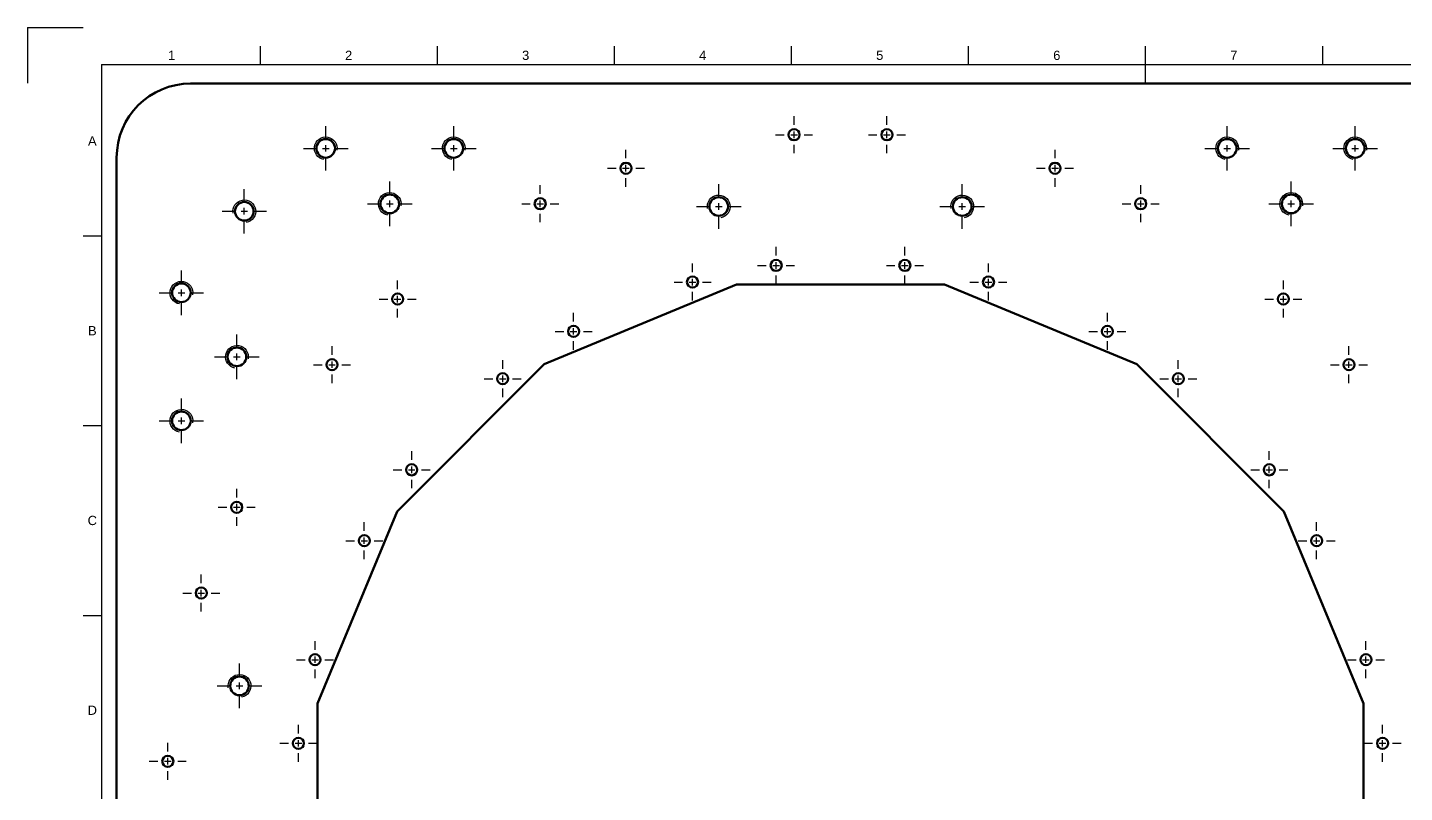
# Model space of a CAD drawing. Header units: millimetres. Extents: x 0 to 594, y 0 to 420.
# Drawn here: x 0 to 372, y 213.4 to 420 of the extents above; entities that cross this region are included whole.
import ezdxf
from ezdxf.enums import TextEntityAlignment as Align

# ---------------------------------------------------------------- set-up
doc = ezdxf.new("R2010")
doc.units = ezdxf.units.MM
doc.header["$LTSCALE"] = 0.75
doc.linetypes.add('CENTER2', pattern=[28.575, 19.05, -3.175, 3.175, -3.175])
for name, color, linetype, lineweight in [('BORDER', 7, 'Continuous', 25), ('Smart Centers', 7, 'CENTER2', 25), ('Visible', 7, 'Continuous', 50), ('Visible Narrow', 7, 'Continuous', 25)]:
    doc.layers.add(name, color=color, linetype=linetype, lineweight=lineweight)
doc.styles.add('FusionTitle', font='arial.ttf')

# ---------------------------------------------------------------- blocks, each defined once
blk = doc.blocks.new('ISO_A2_SHEET')
at = {"layer": 'BORDER'}
for p, q in [((62.8335, 415), (62.8335, 410)), ((110.6668, 415), (110.6668, 410)), ((158.5001, 415), (158.5001, 410)), ((206.3334, 415), (206.3334, 410)), ((254.1667, 415), (254.1667, 410)), ((302, 415), (302, 405)), ((349.8333, 415), (349.8333, 410)), ((20, 410), (584, 410)), ((20, 410), (20, 10)), ((15, 363.75), (20, 363.75)), ((15, 312.5), (20, 312.5)), ((15, 261.25), (20, 261.25))]:
    blk.add_line(p, q, dxfattribs=at)
at = {"layer": 'Defpoints'}
for q in [(15, 420), (0, 405)]:
    blk.add_line((0, 420), q, dxfattribs=at)
at = {"layer": 'BORDER', "style": 'FusionTitle'}
for s, p in [('1', (38.91685, 412.5)), ('2', (86.75015, 412.5)), ('3', (134.58345, 412.5)), ('4', (182.41675, 412.5)), ('5', (230.25005, 412.5)), ('6', (278.08335, 412.5)), ('7', (325.91665, 412.5)), ('A', (17.5, 389.375)), ('B', (17.5, 338.125)), ('C', (17.5, 286.875)), ('D', (17.5, 235.625))]:
    blk.add_text(s, height=2.5, dxfattribs=at).set_placement(p, align=Align.MIDDLE)
blk = doc.blocks.new('*U4')
at = {"layer": 'Smart Centers', "color": 0, "ltscale": 0.75, "transparency": 16777216}
for p, q in [((0, 2.678906), (0, 5)), ((-5, 0), (-2.678906, 0)), ((2.678906, 0), (5, 0)), ((0, -5), (0, -2.678906))]:
    blk.add_line(p, q, dxfattribs=at)
at = {"layer": 'Smart Centers', "color": 0, "linetype": 'Continuous', "ltscale": 0.75, "transparency": 16777216}
for p, q in [((-0.892969, 0), (0.892969, 0)), ((0, -0.892969), (0, 0.892969))]:
    blk.add_line(p, q, dxfattribs=at)
blk = doc.blocks.new('*U5')
at = {"layer": 'Smart Centers', "color": 0, "ltscale": 0.75, "transparency": 16777216}
for p, q in [((0, 2.678906), (0, 5)), ((-5, 0), (-2.678906, 0)), ((2.678906, 0), (5, 0)), ((0, -5), (0, -2.678906))]:
    blk.add_line(p, q, dxfattribs=at)
at = {"layer": 'Smart Centers', "color": 0, "linetype": 'Continuous', "ltscale": 0.75, "transparency": 16777216}
for p, q in [((-0.892969, 0), (0.892969, 0)), ((0, -0.892969), (0, 0.892969))]:
    blk.add_line(p, q, dxfattribs=at)
blk = doc.blocks.new('*U6')
at = {"layer": 'Smart Centers', "color": 0, "ltscale": 0.75, "transparency": 16777216}
for p, q in [((0, 2.678906), (0, 5)), ((-5, 0), (-2.678906, 0)), ((2.678906, 0), (5, 0)), ((0, -5), (0, -2.678906))]:
    blk.add_line(p, q, dxfattribs=at)
at = {"layer": 'Smart Centers', "color": 0, "linetype": 'Continuous', "ltscale": 0.75, "transparency": 16777216}
for p, q in [((-0.892969, 0), (0.892969, 0)), ((0, -0.892969), (0, 0.892969))]:
    blk.add_line(p, q, dxfattribs=at)
blk = doc.blocks.new('*U7')
at = {"layer": 'Smart Centers', "color": 0, "ltscale": 0.75, "transparency": 16777216}
for p, q in [((0, 2.678906), (0, 5)), ((-5, 0), (-2.678906, 0)), ((2.678906, 0), (5, 0)), ((0, -5), (0, -2.678906))]:
    blk.add_line(p, q, dxfattribs=at)
at = {"layer": 'Smart Centers', "color": 0, "linetype": 'Continuous', "ltscale": 0.75, "transparency": 16777216}
for p, q in [((-0.892969, 0), (0.892969, 0)), ((0, -0.892969), (0, 0.892969))]:
    blk.add_line(p, q, dxfattribs=at)
blk = doc.blocks.new('*U8')
at = {"layer": 'Smart Centers', "color": 0, "ltscale": 0.75, "transparency": 16777216}
for p, q in [((0, 2.678906), (0, 5)), ((-5, 0), (-2.678906, 0)), ((2.678906, 0), (5, 0)), ((0, -5), (0, -2.678906))]:
    blk.add_line(p, q, dxfattribs=at)
at = {"layer": 'Smart Centers', "color": 0, "linetype": 'Continuous', "ltscale": 0.75, "transparency": 16777216}
for p, q in [((-0.892969, 0), (0.892969, 0)), ((0, -0.892969), (0, 0.892969))]:
    blk.add_line(p, q, dxfattribs=at)
blk = doc.blocks.new('*U9')
at = {"layer": 'Smart Centers', "color": 0, "ltscale": 0.75, "transparency": 16777216}
for p, q in [((0, 2.678906), (0, 5)), ((-5, 0), (-2.678906, 0)), ((2.678906, 0), (5, 0)), ((0, -5), (0, -2.678906))]:
    blk.add_line(p, q, dxfattribs=at)
at = {"layer": 'Smart Centers', "color": 0, "linetype": 'Continuous', "ltscale": 0.75, "transparency": 16777216}
for p, q in [((-0.892969, 0), (0.892969, 0)), ((0, -0.892969), (0, 0.892969))]:
    blk.add_line(p, q, dxfattribs=at)
blk = doc.blocks.new('*U10')
at = {"layer": 'Smart Centers', "color": 0, "ltscale": 0.75, "transparency": 16777216}
for p, q in [((0, 2.678906), (0, 5)), ((-5, 0), (-2.678906, 0)), ((2.678906, 0), (5, 0)), ((0, -5), (0, -2.678906))]:
    blk.add_line(p, q, dxfattribs=at)
at = {"layer": 'Smart Centers', "color": 0, "linetype": 'Continuous', "ltscale": 0.75, "transparency": 16777216}
for p, q in [((-0.892969, 0), (0.892969, 0)), ((0, -0.892969), (0, 0.892969))]:
    blk.add_line(p, q, dxfattribs=at)
blk = doc.blocks.new('*U11')
at = {"layer": 'Smart Centers', "color": 0, "ltscale": 0.75, "transparency": 16777216}
for p, q in [((0, 2.678906), (0, 5)), ((-5, 0), (-2.678906, 0)), ((2.678906, 0), (5, 0)), ((0, -5), (0, -2.678906))]:
    blk.add_line(p, q, dxfattribs=at)
at = {"layer": 'Smart Centers', "color": 0, "linetype": 'Continuous', "ltscale": 0.75, "transparency": 16777216}
for p, q in [((-0.892969, 0), (0.892969, 0)), ((0, -0.892969), (0, 0.892969))]:
    blk.add_line(p, q, dxfattribs=at)
blk = doc.blocks.new('*U12')
at = {"layer": 'Smart Centers', "color": 0, "ltscale": 0.75, "transparency": 16777216}
for p, q in [((0, 2.678906), (0, 5)), ((-5, 0), (-2.678906, 0)), ((2.678906, 0), (5, 0)), ((0, -5), (0, -2.678906))]:
    blk.add_line(p, q, dxfattribs=at)
at = {"layer": 'Smart Centers', "color": 0, "linetype": 'Continuous', "ltscale": 0.75, "transparency": 16777216}
for p, q in [((-0.892969, 0), (0.892969, 0)), ((0, -0.892969), (0, 0.892969))]:
    blk.add_line(p, q, dxfattribs=at)
blk = doc.blocks.new('*U13')
at = {"layer": 'Smart Centers', "color": 0, "ltscale": 0.75, "transparency": 16777216}
for p, q in [((0, 2.678906), (0, 5)), ((-5, 0), (-2.678906, 0)), ((2.678906, 0), (5, 0)), ((0, -5), (0, -2.678906))]:
    blk.add_line(p, q, dxfattribs=at)
at = {"layer": 'Smart Centers', "color": 0, "linetype": 'Continuous', "ltscale": 0.75, "transparency": 16777216}
for p, q in [((-0.892969, 0), (0.892969, 0)), ((0, -0.892969), (0, 0.892969))]:
    blk.add_line(p, q, dxfattribs=at)
blk = doc.blocks.new('*U14')
at = {"layer": 'Smart Centers', "color": 0, "ltscale": 0.75, "transparency": 16777216}
for p, q in [((0, 2.678906), (0, 5)), ((-5, 0), (-2.678906, 0)), ((2.678906, 0), (5, 0)), ((0, -5), (0, -2.678906))]:
    blk.add_line(p, q, dxfattribs=at)
at = {"layer": 'Smart Centers', "color": 0, "linetype": 'Continuous', "ltscale": 0.75, "transparency": 16777216}
for p, q in [((-0.892969, 0), (0.892969, 0)), ((0, -0.892969), (0, 0.892969))]:
    blk.add_line(p, q, dxfattribs=at)
blk = doc.blocks.new('*U15')
at = {"layer": 'Smart Centers', "color": 0, "ltscale": 0.75, "transparency": 16777216}
for p, q in [((0, 2.678906), (0, 5)), ((-5, 0), (-2.678906, 0)), ((2.678906, 0), (5, 0)), ((0, -5), (0, -2.678906))]:
    blk.add_line(p, q, dxfattribs=at)
at = {"layer": 'Smart Centers', "color": 0, "linetype": 'Continuous', "ltscale": 0.75, "transparency": 16777216}
for p, q in [((-0.892969, 0), (0.892969, 0)), ((0, -0.892969), (0, 0.892969))]:
    blk.add_line(p, q, dxfattribs=at)
blk = doc.blocks.new('*U16')
at = {"layer": 'Smart Centers', "color": 0, "ltscale": 0.75, "transparency": 16777216}
for p, q in [((0, 2.678906), (0, 5)), ((-5, 0), (-2.678906, 0)), ((2.678906, 0), (5, 0)), ((0, -5), (0, -2.678906))]:
    blk.add_line(p, q, dxfattribs=at)
at = {"layer": 'Smart Centers', "color": 0, "linetype": 'Continuous', "ltscale": 0.75, "transparency": 16777216}
for p, q in [((-0.892969, 0), (0.892969, 0)), ((0, -0.892969), (0, 0.892969))]:
    blk.add_line(p, q, dxfattribs=at)
blk = doc.blocks.new('*U17')
at = {"layer": 'Smart Centers', "color": 0, "ltscale": 0.75, "transparency": 16777216}
for p, q in [((0, 2.678906), (0, 5)), ((-5, 0), (-2.678906, 0)), ((2.678906, 0), (5, 0)), ((0, -5), (0, -2.678906))]:
    blk.add_line(p, q, dxfattribs=at)
at = {"layer": 'Smart Centers', "color": 0, "linetype": 'Continuous', "ltscale": 0.75, "transparency": 16777216}
for p, q in [((-0.892969, 0), (0.892969, 0)), ((0, -0.892969), (0, 0.892969))]:
    blk.add_line(p, q, dxfattribs=at)
blk = doc.blocks.new('*U18')
at = {"layer": 'Smart Centers', "color": 0, "ltscale": 0.75, "transparency": 16777216}
for p, q in [((0, 2.678906), (0, 5)), ((-5, 0), (-2.678906, 0)), ((2.678906, 0), (5, 0)), ((0, -5), (0, -2.678906))]:
    blk.add_line(p, q, dxfattribs=at)
at = {"layer": 'Smart Centers', "color": 0, "linetype": 'Continuous', "ltscale": 0.75, "transparency": 16777216}
for p, q in [((-0.892969, 0), (0.892969, 0)), ((0, -0.892969), (0, 0.892969))]:
    blk.add_line(p, q, dxfattribs=at)
blk = doc.blocks.new('*U19')
at = {"layer": 'Smart Centers', "color": 0, "ltscale": 0.75, "transparency": 16777216}
for p, q in [((0, 2.678906), (0, 5)), ((-5, 0), (-2.678906, 0)), ((2.678906, 0), (5, 0)), ((0, -5), (0, -2.678906))]:
    blk.add_line(p, q, dxfattribs=at)
at = {"layer": 'Smart Centers', "color": 0, "linetype": 'Continuous', "ltscale": 0.75, "transparency": 16777216}
for p, q in [((-0.892969, 0), (0.892969, 0)), ((0, -0.892969), (0, 0.892969))]:
    blk.add_line(p, q, dxfattribs=at)
blk = doc.blocks.new('*U20')
at = {"layer": 'Smart Centers', "color": 0, "ltscale": 0.75, "transparency": 16777216}
for p, q in [((0, 2.678906), (0, 5)), ((-5, 0), (-2.678906, 0)), ((2.678906, 0), (5, 0)), ((0, -5), (0, -2.678906))]:
    blk.add_line(p, q, dxfattribs=at)
at = {"layer": 'Smart Centers', "color": 0, "linetype": 'Continuous', "ltscale": 0.75, "transparency": 16777216}
for p, q in [((-0.892969, 0), (0.892969, 0)), ((0, -0.892969), (0, 0.892969))]:
    blk.add_line(p, q, dxfattribs=at)
blk = doc.blocks.new('*U21')
at = {"layer": 'Smart Centers', "color": 0, "ltscale": 0.75, "transparency": 16777216}
for p, q in [((0, 2.678906), (0, 5)), ((-5, 0), (-2.678906, 0)), ((2.678906, 0), (5, 0)), ((0, -5), (0, -2.678906))]:
    blk.add_line(p, q, dxfattribs=at)
at = {"layer": 'Smart Centers', "color": 0, "linetype": 'Continuous', "ltscale": 0.75, "transparency": 16777216}
for p, q in [((-0.892969, 0), (0.892969, 0)), ((0, -0.892969), (0, 0.892969))]:
    blk.add_line(p, q, dxfattribs=at)
blk = doc.blocks.new('*U22')
at = {"layer": 'Smart Centers', "color": 0, "ltscale": 0.75, "transparency": 16777216}
for p, q in [((0, 2.678906), (0, 5)), ((-5, 0), (-2.678906, 0)), ((2.678906, 0), (5, 0)), ((0, -5), (0, -2.678906))]:
    blk.add_line(p, q, dxfattribs=at)
at = {"layer": 'Smart Centers', "color": 0, "linetype": 'Continuous', "ltscale": 0.75, "transparency": 16777216}
for p, q in [((-0.892969, 0), (0.892969, 0)), ((0, -0.892969), (0, 0.892969))]:
    blk.add_line(p, q, dxfattribs=at)
blk = doc.blocks.new('*U23')
at = {"layer": 'Smart Centers', "color": 0, "ltscale": 0.75, "transparency": 16777216}
for p, q in [((0, 2.678906), (0, 5)), ((-5, 0), (-2.678906, 0)), ((2.678906, 0), (5, 0)), ((0, -5), (0, -2.678906))]:
    blk.add_line(p, q, dxfattribs=at)
at = {"layer": 'Smart Centers', "color": 0, "linetype": 'Continuous', "ltscale": 0.75, "transparency": 16777216}
for p, q in [((-0.892969, 0), (0.892969, 0)), ((0, -0.892969), (0, 0.892969))]:
    blk.add_line(p, q, dxfattribs=at)
blk = doc.blocks.new('*U24')
at = {"layer": 'Smart Centers', "color": 0, "ltscale": 0.75, "transparency": 16777216}
for p, q in [((0, 2.678906), (0, 5)), ((-5, 0), (-2.678906, 0)), ((2.678906, 0), (5, 0)), ((0, -5), (0, -2.678906))]:
    blk.add_line(p, q, dxfattribs=at)
at = {"layer": 'Smart Centers', "color": 0, "linetype": 'Continuous', "ltscale": 0.75, "transparency": 16777216}
for p, q in [((-0.892969, 0), (0.892969, 0)), ((0, -0.892969), (0, 0.892969))]:
    blk.add_line(p, q, dxfattribs=at)
blk = doc.blocks.new('*U27')
at = {"layer": 'Smart Centers', "color": 0, "ltscale": 0.75, "transparency": 16777216}
for p, q in [((0, 2.678906), (0, 5)), ((-5, 0), (-2.678906, 0)), ((2.678906, 0), (5, 0)), ((0, -5), (0, -2.678906))]:
    blk.add_line(p, q, dxfattribs=at)
at = {"layer": 'Smart Centers', "color": 0, "linetype": 'Continuous', "ltscale": 0.75, "transparency": 16777216}
for p, q in [((-0.892969, 0), (0.892969, 0)), ((0, -0.892969), (0, 0.892969))]:
    blk.add_line(p, q, dxfattribs=at)
blk = doc.blocks.new('*U28')
at = {"layer": 'Smart Centers', "color": 0, "ltscale": 0.75, "transparency": 16777216}
for p, q in [((0, 2.678906), (0, 5)), ((-5, 0), (-2.678906, 0)), ((2.678906, 0), (5, 0)), ((0, -5), (0, -2.678906))]:
    blk.add_line(p, q, dxfattribs=at)
at = {"layer": 'Smart Centers', "color": 0, "linetype": 'Continuous', "ltscale": 0.75, "transparency": 16777216}
for p, q in [((-0.892969, 0), (0.892969, 0)), ((0, -0.892969), (0, 0.892969))]:
    blk.add_line(p, q, dxfattribs=at)
blk = doc.blocks.new('*U62')
at = {"layer": 'Smart Centers', "color": 0, "ltscale": 0.75, "transparency": 16777216}
for p, q in [((0, 2.678906), (0, 5)), ((-5, 0), (-2.678906, 0)), ((2.678906, 0), (5, 0)), ((0, -5), (0, -2.678906))]:
    blk.add_line(p, q, dxfattribs=at)
at = {"layer": 'Smart Centers', "color": 0, "linetype": 'Continuous', "ltscale": 0.75, "transparency": 16777216}
for p, q in [((-0.892969, 0), (0.892969, 0)), ((0, -0.892969), (0, 0.892969))]:
    blk.add_line(p, q, dxfattribs=at)
blk = doc.blocks.new('*U63')
at = {"layer": 'Smart Centers', "color": 0, "ltscale": 0.75, "transparency": 16777216}
for p, q in [((0, 2.678906), (0, 5)), ((-5, 0), (-2.678906, 0)), ((2.678906, 0), (5, 0)), ((0, -5), (0, -2.678906))]:
    blk.add_line(p, q, dxfattribs=at)
at = {"layer": 'Smart Centers', "color": 0, "linetype": 'Continuous', "ltscale": 0.75, "transparency": 16777216}
for p, q in [((-0.892969, 0), (0.892969, 0)), ((0, -0.892969), (0, 0.892969))]:
    blk.add_line(p, q, dxfattribs=at)
blk = doc.blocks.new('*U64')
at = {"layer": 'Smart Centers', "color": 0, "ltscale": 0.75, "transparency": 16777216}
for p, q in [((0, 2.678906), (0, 5)), ((-5, 0), (-2.678906, 0)), ((2.678906, 0), (5, 0)), ((0, -5), (0, -2.678906))]:
    blk.add_line(p, q, dxfattribs=at)
at = {"layer": 'Smart Centers', "color": 0, "linetype": 'Continuous', "ltscale": 0.75, "transparency": 16777216}
for p, q in [((-0.892969, 0), (0.892969, 0)), ((0, -0.892969), (0, 0.892969))]:
    blk.add_line(p, q, dxfattribs=at)
blk = doc.blocks.new('*U65')
at = {"layer": 'Smart Centers', "color": 0, "ltscale": 0.75, "transparency": 16777216}
for p, q in [((0, 2.678906), (0, 5)), ((-5, 0), (-2.678906, 0)), ((2.678906, 0), (5, 0)), ((0, -5), (0, -2.678906))]:
    blk.add_line(p, q, dxfattribs=at)
at = {"layer": 'Smart Centers', "color": 0, "linetype": 'Continuous', "ltscale": 0.75, "transparency": 16777216}
for p, q in [((-0.892969, 0), (0.892969, 0)), ((0, -0.892969), (0, 0.892969))]:
    blk.add_line(p, q, dxfattribs=at)
blk = doc.blocks.new('*U66')
at = {"layer": 'Smart Centers', "color": 0, "ltscale": 0.75, "transparency": 16777216}
for p, q in [((0, 2.678906), (0, 5)), ((-5, 0), (-2.678906, 0)), ((2.678906, 0), (5, 0)), ((0, -5), (0, -2.678906))]:
    blk.add_line(p, q, dxfattribs=at)
at = {"layer": 'Smart Centers', "color": 0, "linetype": 'Continuous', "ltscale": 0.75, "transparency": 16777216}
for p, q in [((-0.892969, 0), (0.892969, 0)), ((0, -0.892969), (0, 0.892969))]:
    blk.add_line(p, q, dxfattribs=at)
blk = doc.blocks.new('*U67')
at = {"layer": 'Smart Centers', "color": 0, "ltscale": 0.75, "transparency": 16777216}
for p, q in [((0, 2.678906), (0, 5)), ((-5, 0), (-2.678906, 0)), ((2.678906, 0), (5, 0)), ((0, -5), (0, -2.678906))]:
    blk.add_line(p, q, dxfattribs=at)
at = {"layer": 'Smart Centers', "color": 0, "linetype": 'Continuous', "ltscale": 0.75, "transparency": 16777216}
for p, q in [((-0.892969, 0), (0.892969, 0)), ((0, -0.892969), (0, 0.892969))]:
    blk.add_line(p, q, dxfattribs=at)
blk = doc.blocks.new('*U68')
at = {"layer": 'Smart Centers', "color": 0, "ltscale": 0.75, "transparency": 16777216}
for p, q in [((0, 2.678906), (0, 6.0175)), ((-6.0175, 0), (-2.678906, 0)), ((2.678906, 0), (6.0175, 0)), ((0, -6.0175), (0, -2.678906))]:
    blk.add_line(p, q, dxfattribs=at)
at = {"layer": 'Smart Centers', "color": 0, "linetype": 'Continuous', "ltscale": 0.75, "transparency": 16777216}
for p, q in [((-0.892969, 0), (0.892969, 0)), ((0, -0.892969), (0, 0.892969))]:
    blk.add_line(p, q, dxfattribs=at)
blk = doc.blocks.new('*U69')
at = {"layer": 'Smart Centers', "color": 0, "ltscale": 0.75, "transparency": 16777216}
for p, q in [((0, 2.678906), (0, 6.0175)), ((-6.0175, 0), (-2.678906, 0)), ((2.678906, 0), (6.0175, 0)), ((0, -6.0175), (0, -2.678906))]:
    blk.add_line(p, q, dxfattribs=at)
at = {"layer": 'Smart Centers', "color": 0, "linetype": 'Continuous', "ltscale": 0.75, "transparency": 16777216}
for p, q in [((-0.892969, 0), (0.892969, 0)), ((0, -0.892969), (0, 0.892969))]:
    blk.add_line(p, q, dxfattribs=at)
blk = doc.blocks.new('*U70')
at = {"layer": 'Smart Centers', "color": 0, "ltscale": 0.75, "transparency": 16777216}
for p, q in [((0, 2.678906), (0, 6.0175)), ((-6.0175, 0), (-2.678906, 0)), ((2.678906, 0), (6.0175, 0)), ((0, -6.0175), (0, -2.678906))]:
    blk.add_line(p, q, dxfattribs=at)
at = {"layer": 'Smart Centers', "color": 0, "linetype": 'Continuous', "ltscale": 0.75, "transparency": 16777216}
for p, q in [((-0.892969, 0), (0.892969, 0)), ((0, -0.892969), (0, 0.892969))]:
    blk.add_line(p, q, dxfattribs=at)
blk = doc.blocks.new('*U71')
at = {"layer": 'Smart Centers', "color": 0, "ltscale": 0.75, "transparency": 16777216}
for p, q in [((0, 2.678906), (0, 6.0175)), ((-6.0175, 0), (-2.678906, 0)), ((2.678906, 0), (6.0175, 0)), ((0, -6.0175), (0, -2.678906))]:
    blk.add_line(p, q, dxfattribs=at)
at = {"layer": 'Smart Centers', "color": 0, "linetype": 'Continuous', "ltscale": 0.75, "transparency": 16777216}
for p, q in [((-0.892969, 0), (0.892969, 0)), ((0, -0.892969), (0, 0.892969))]:
    blk.add_line(p, q, dxfattribs=at)
blk = doc.blocks.new('*U72')
at = {"layer": 'Smart Centers', "color": 0, "ltscale": 0.75, "transparency": 16777216}
for p, q in [((0, 2.678906), (0, 6.0175)), ((-6.0175, 0), (-2.678906, 0)), ((2.678906, 0), (6.0175, 0)), ((0, -6.0175), (0, -2.678906))]:
    blk.add_line(p, q, dxfattribs=at)
at = {"layer": 'Smart Centers', "color": 0, "linetype": 'Continuous', "ltscale": 0.75, "transparency": 16777216}
for p, q in [((-0.892969, 0), (0.892969, 0)), ((0, -0.892969), (0, 0.892969))]:
    blk.add_line(p, q, dxfattribs=at)
blk = doc.blocks.new('*U73')
at = {"layer": 'Smart Centers', "color": 0, "ltscale": 0.75, "transparency": 16777216}
for p, q in [((0, 2.678906), (0, 6.0175)), ((-6.0175, 0), (-2.678906, 0)), ((2.678906, 0), (6.0175, 0)), ((0, -6.0175), (0, -2.678906))]:
    blk.add_line(p, q, dxfattribs=at)
at = {"layer": 'Smart Centers', "color": 0, "linetype": 'Continuous', "ltscale": 0.75, "transparency": 16777216}
for p, q in [((-0.892969, 0), (0.892969, 0)), ((0, -0.892969), (0, 0.892969))]:
    blk.add_line(p, q, dxfattribs=at)
blk = doc.blocks.new('*U74')
at = {"layer": 'Smart Centers', "color": 0, "ltscale": 0.75, "transparency": 16777216}
for p, q in [((0, 2.678906), (0, 6.0175)), ((-6.0175, 0), (-2.678906, 0)), ((2.678906, 0), (6.0175, 0)), ((0, -6.0175), (0, -2.678906))]:
    blk.add_line(p, q, dxfattribs=at)
at = {"layer": 'Smart Centers', "color": 0, "linetype": 'Continuous', "ltscale": 0.75, "transparency": 16777216}
for p, q in [((-0.892969, 0), (0.892969, 0)), ((0, -0.892969), (0, 0.892969))]:
    blk.add_line(p, q, dxfattribs=at)
blk = doc.blocks.new('*U75')
at = {"layer": 'Smart Centers', "color": 0, "ltscale": 0.75, "transparency": 16777216}
for p, q in [((0, 2.678906), (0, 6.0175)), ((-6.0175, 0), (-2.678906, 0)), ((2.678906, 0), (6.0175, 0)), ((0, -6.0175), (0, -2.678906))]:
    blk.add_line(p, q, dxfattribs=at)
at = {"layer": 'Smart Centers', "color": 0, "linetype": 'Continuous', "ltscale": 0.75, "transparency": 16777216}
for p, q in [((-0.892969, 0), (0.892969, 0)), ((0, -0.892969), (0, 0.892969))]:
    blk.add_line(p, q, dxfattribs=at)
blk = doc.blocks.new('*U76')
at = {"layer": 'Smart Centers', "color": 0, "ltscale": 0.75, "transparency": 16777216}
for p, q in [((0, 2.678906), (0, 6.0175)), ((-6.0175, 0), (-2.678906, 0)), ((2.678906, 0), (6.0175, 0)), ((0, -6.0175), (0, -2.678906))]:
    blk.add_line(p, q, dxfattribs=at)
at = {"layer": 'Smart Centers', "color": 0, "linetype": 'Continuous', "ltscale": 0.75, "transparency": 16777216}
for p, q in [((-0.892969, 0), (0.892969, 0)), ((0, -0.892969), (0, 0.892969))]:
    blk.add_line(p, q, dxfattribs=at)
blk = doc.blocks.new('*U77')
at = {"layer": 'Smart Centers', "color": 0, "ltscale": 0.75, "transparency": 16777216}
for p, q in [((0, 2.678906), (0, 6.0175)), ((-6.0175, 0), (-2.678906, 0)), ((2.678906, 0), (6.0175, 0)), ((0, -6.0175), (0, -2.678906))]:
    blk.add_line(p, q, dxfattribs=at)
at = {"layer": 'Smart Centers', "color": 0, "linetype": 'Continuous', "ltscale": 0.75, "transparency": 16777216}
for p, q in [((-0.892969, 0), (0.892969, 0)), ((0, -0.892969), (0, 0.892969))]:
    blk.add_line(p, q, dxfattribs=at)
blk = doc.blocks.new('*U78')
at = {"layer": 'Smart Centers', "color": 0, "ltscale": 0.75, "transparency": 16777216}
for p, q in [((0, 2.678906), (0, 6.0175)), ((-6.0175, 0), (-2.678906, 0)), ((2.678906, 0), (6.0175, 0)), ((0, -6.0175), (0, -2.678906))]:
    blk.add_line(p, q, dxfattribs=at)
at = {"layer": 'Smart Centers', "color": 0, "linetype": 'Continuous', "ltscale": 0.75, "transparency": 16777216}
for p, q in [((-0.892969, 0), (0.892969, 0)), ((0, -0.892969), (0, 0.892969))]:
    blk.add_line(p, q, dxfattribs=at)
blk = doc.blocks.new('*U79')
at = {"layer": 'Smart Centers', "color": 0, "ltscale": 0.75, "transparency": 16777216}
for p, q in [((0, 2.678906), (0, 6.0175)), ((-6.0175, 0), (-2.678906, 0)), ((2.678906, 0), (6.0175, 0)), ((0, -6.0175), (0, -2.678906))]:
    blk.add_line(p, q, dxfattribs=at)
at = {"layer": 'Smart Centers', "color": 0, "linetype": 'Continuous', "ltscale": 0.75, "transparency": 16777216}
for p, q in [((-0.892969, 0), (0.892969, 0)), ((0, -0.892969), (0, 0.892969))]:
    blk.add_line(p, q, dxfattribs=at)
blk = doc.blocks.new('*U103')
at = {"layer": 'Smart Centers', "color": 0, "ltscale": 0.75, "transparency": 16777216}
for p, q in [((0, 2.678906), (0, 6.0175)), ((-6.0175, 0), (-2.678906, 0)), ((2.678906, 0), (6.0175, 0)), ((0, -6.0175), (0, -2.678906))]:
    blk.add_line(p, q, dxfattribs=at)
at = {"layer": 'Smart Centers', "color": 0, "linetype": 'Continuous', "ltscale": 0.75, "transparency": 16777216}
for p, q in [((-0.892969, 0), (0.892969, 0)), ((0, -0.892969), (0, 0.892969))]:
    blk.add_line(p, q, dxfattribs=at)

msp = doc.modelspace()

# ---------------------------------------------------------------- linework, layer by layer
at = {"layer": 'Visible'}
for p, q in [((44.069071, 404.871727), (395.212638, 404.871727)), ((24.069071, 33.72816), (24.069071, 384.871727)), ((139.609065, 329.075981), (191.537427, 350.585413)), ((191.537427, 350.585413), (247.744282, 350.585413)), ((247.744282, 350.585413), (299.672644, 329.075981)), ((99.864817, 289.331733), (139.609065, 329.075981)), ((299.672644, 329.075981), (339.416892, 289.331733)), ((78.355385, 237.403371), (99.864817, 289.331733)), ((339.416892, 289.331733), (360.926324, 237.403371)), ((78.355385, 181.196517), (78.355385, 237.403371)), ((360.926324, 237.403371), (360.926324, 181.196517))]:
    msp.add_line(p, q, dxfattribs=at)
at = {"layer": 'Visible', "extrusion": (0, 0, -1)}
for centre, radius in [((-207.105635, 391.044071), 1.5), ((-232.176074, 391.044071), 1.5), ((-80.568229, 387.372569), 2.5175), ((-115.159027, 387.372569), 2.5175), ((-324.122682, 387.372569), 2.5175), ((-358.71348, 387.372569), 2.5175), ((-161.67142, 382.006644), 1.5), ((-277.610288, 382.006644), 1.5), ((-58.568229, 370.372569), 2.5175), ((-97.863628, 372.372569), 2.5175), ((-138.509355, 372.412603), 1.5), ((-186.746319, 371.670926), 2.5175), ((-252.53539, 371.670926), 2.5175), ((-300.772354, 372.412603), 1.5), ((-341.418081, 372.372569), 2.5175), ((-202.250854, 355.754944), 1.5), ((-237.030854, 355.754944), 1.5), ((-41.568229, 348.372569), 2.5175), ((-179.661217, 351.261586), 1.5), ((-259.620491, 351.261586), 1.5), ((-99.992088, 346.676188), 1.5), ((-339.289621, 346.676188), 1.5), ((-147.528687, 337.951856), 1.5), ((-291.753022, 337.951856), 1.5), ((-56.568229, 331.07717), 2.5175), ((-82.264611, 328.94871), 1.5), ((-357.017098, 328.94871), 1.5), ((-128.378118, 325.155854), 1.5), ((-310.903591, 325.155854), 1.5), ((-41.568229, 313.781771), 2.5175), ((-103.784944, 300.56268), 1.5), ((-335.496765, 300.56268), 1.5), ((-56.528195, 290.431443), 1.5), ((-90.988942, 281.412111), 1.5), ((-348.292766, 281.412111), 1.5), ((-46.934154, 267.269378), 1.5), ((-77.679213, 249.279581), 1.5), ((-361.602496, 249.279581), 1.5), ((-57.269872, 242.194479), 2.5175), ((-73.185854, 226.689944), 1.5), ((-366.095854, 226.689944), 1.5), ((-37.896727, 221.835163), 1.5)]:
    msp.add_circle(centre, radius, dxfattribs=at)
msp.add_arc((-44.069071, 384.871727), 20, 0, 90, dxfattribs=at)
at = {"layer": 'Visible Narrow', "extrusion": (0, 0, -1)}
for centre, start, end in [((-80.568229, 387.372569), 280, 190), ((-115.159027, 387.372569), 280, 190), ((-324.122682, 387.372569), 280, 190), ((-358.71348, 387.372569), 280, 190), ((-58.568229, 370.372569), 350, 260), ((-97.863628, 372.372569), 280, 190), ((-186.746319, 371.670926), 350, 260), ((-252.53539, 371.670926), 350, 260), ((-341.418081, 372.372569), 280, 190), ((-41.568229, 348.372569), 280, 190), ((-56.568229, 331.07717), 280, 190), ((-41.568229, 313.781771), 280, 190), ((-57.269872, 242.194479), 350, 260)]:
    msp.add_arc(centre, 3.0735, start, end, dxfattribs=at)

# ---------------------------------------------------------------- block references
at = {"layer": 'BORDER'}
msp.add_blockref('ISO_A2_SHEET', (0, 0), dxfattribs=at)
at = {"layer": 'Smart Centers', "ltscale": 0.75}
for name, p in [('*U13', (207.105635, 391.044071)), ('*U14', (232.176074, 391.044071)), ('*U70', (80.568229, 387.372569)), ('*U69', (115.159027, 387.372569)), ('*U77', (324.122682, 387.372569)), ('*U79', (358.71348, 387.372569)), ('*U10', (161.67142, 382.006644)), ('*U17', (277.610288, 382.006644)), ('*U71', (58.568229, 370.372569)), ('*U68', (97.863628, 372.372569)), ('*U8', (138.509355, 372.412603)), ('*U75', (186.746319, 371.670926)), ('*U76', (252.53539, 371.670926)), ('*U18', (300.772354, 372.412603)), ('*U78', (341.418081, 372.372569)), ('*U12', (202.250854, 355.754944)), ('*U15', (237.030854, 355.754944)), ('*U72', (41.568229, 348.372569)), ('*U11', (179.661217, 351.261586)), ('*U16', (259.620491, 351.261586)), ('*U4', (99.992088, 346.676188)), ('*U21', (339.289621, 346.676188)), ('*U9', (147.528687, 337.951856)), ('*U19', (291.753022, 337.951856)), ('*U73', (56.568229, 331.07717)), ('*U5', (82.264611, 328.94871)), ('*U22', (357.017098, 328.94871)), ('*U7', (128.378118, 325.155854)), ('*U20', (310.903591, 325.155854)), ('*U74', (41.568229, 313.781771)), ('*U6', (103.784944, 300.56268)), ('*U23', (335.496765, 300.56268)), ('*U67', (56.528195, 290.431443)), ('*U66', (90.988942, 281.412111)), ('*U24', (348.292766, 281.412111)), ('*U64', (46.934154, 267.269378)), ('*U65', (77.679213, 249.279581)), ('*U27', (361.602496, 249.279581)), ('*U103', (57.269872, 242.194479)), ('*U62', (73.185854, 226.689944)), ('*U28', (366.095854, 226.689944)), ('*U63', (37.896727, 221.835163))]:
    msp.add_blockref(name, p, dxfattribs=at)

doc.saveas('drawing.dxf')
